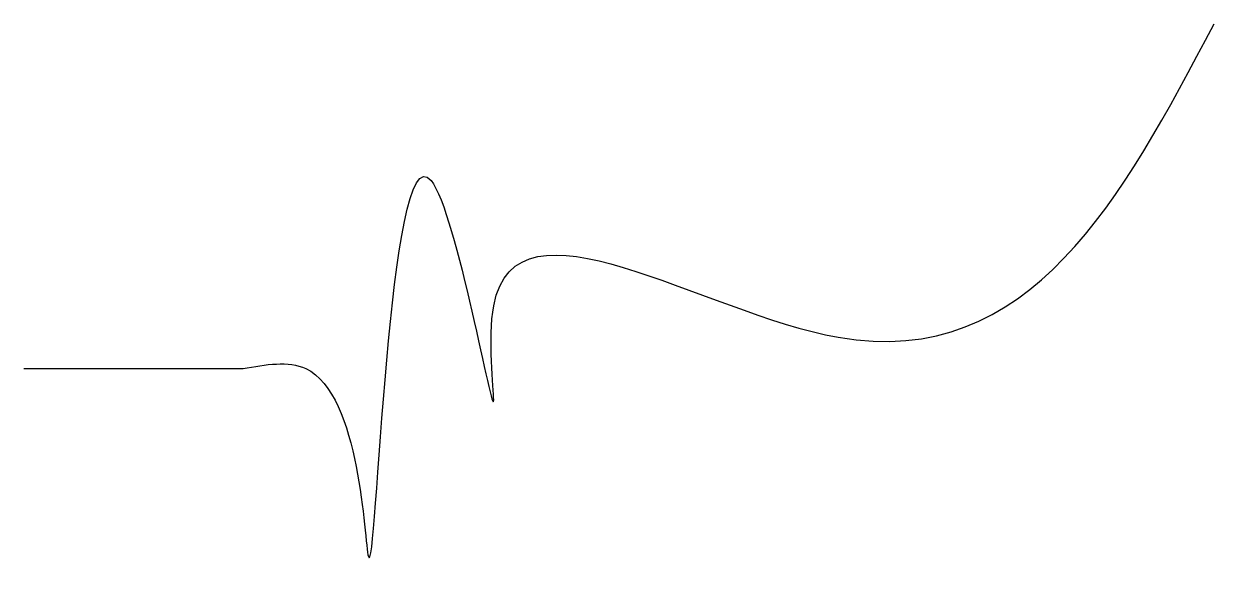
# Model space of a CAD drawing. Header units: millimetres. Extents: x 0 to 380, y -69 to 110.
import ezdxf

# ---------------------------------------------------------------- set-up
doc = ezdxf.new("R2010")
doc.units = ezdxf.units.MM

msp = doc.modelspace()

# ---------------------------------------------------------------- linework, layer by layer
msp.add_line((0, 0), (70, 0))
msp.add_open_spline([(70, 0), (77.22, 1.29), (107.26, 6.67), (110.67, -145.35), (118.56, 163.95), (154.76, -46.13), (140.9, 69.44), (300.72, -39.97), (350.71, 54.6), (380, 110)], degree=3, knots=[0, 0, 0, 0, 20, 83.245553, 204.900804, 277.701903, 307.701903, 418.155513, 574.360506, 574.360506, 574.360506, 574.360506])

doc.saveas('drawing.dxf')
